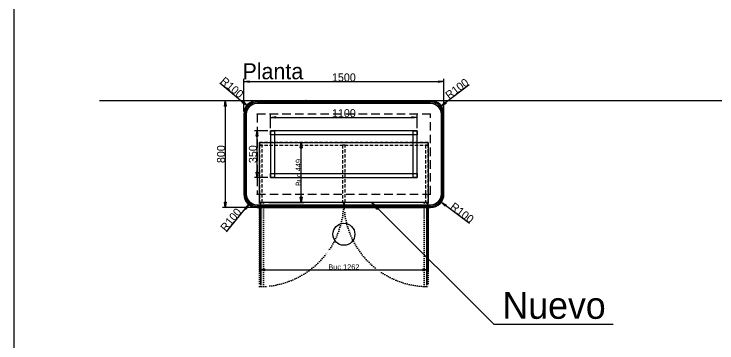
# Model space of a CAD drawing. Header units: millimetres. Extents: x -61063 to 17762, y -100319 to 2880.
# Drawn here: x -2420 to 2845, y -95388 to -92926 of the extents above; entities that cross this region are included whole.
import ezdxf
from ezdxf import colors
from ezdxf.entities.mleader import LeaderData, LeaderLine
from ezdxf.math import Vec2, Vec3

# ---------------------------------------------------------------- set-up
doc = ezdxf.new("R2010")
doc.units = ezdxf.units.MM
doc.header["$PDMODE"] = 35
doc.header["$PDSIZE"] = 5
for name, pattern in [('DASHED2', [9.525, 6.35, -3.175]), ('Discontinua JB', [0.75, 0.5, -0.25]), ('Puntets JB', [3, 0, -3])]:
    doc.linetypes.add(name, pattern=pattern)
doc.layers.add('1001 concep color Blau Fosc', color=7, linetype='Continuous', true_color=0x003e84)
for name, color, linetype in [('Cotas bloques dinámicos PM espacio', 10, 'Continuous'), ('Linea Capa Color 0000 JB', 7, 'Continuous'), ('Linea Capa Color 0012 Vermell JB', 12, 'Continuous'), ('Linea Capa Color 0202 Lila Parets JB', 202, 'Continuous')]:
    doc.layers.add(name, color=color, linetype=linetype)
doc.styles.add('Jordi Ava', font='Avant Garde MEdium BT.ttf')
doc.dimstyles.new('Jordi Ava 2015', dxfattribs={"dimtxt": 60, "dimasz": 40, "dimexe": 20, "dimexo": 20, "dimgap": 0.09, "dimtad": 1, "dimdec": 0, "dimzin": 0, "dimdsep": 46, "dimtxsty": 'Jordi Ava', "dimblk": 'CLOSED', "dimcen": 1.5, "dimclrd": 7, "dimclre": 7, "dimclrt": 256, "dimadec": 0, "dimazin": 0, "dimtfac": 0.05, "dimtdec": 0, "dimtofl": 0, "dimtmove": 0, "dimatfit": 3, "dimldrblk": 'CLOSED', "dimfxl": 90, "dimtolj": 1, "dimtzin": 0, "dimlwd": -1, "dimlwe": -1, "dimarcsym": 0})

# ---------------------------------------------------------------- blocks, each defined once
blk = doc.blocks.new('PM202309291349')
at = {"layer": 'Linea Capa Color 0012 Vermell JB', "ltscale": 50}
blk.add_point((2187.8, -5066.4), dxfattribs=at)
at = {"layer": 'Linea Capa Color 0202 Lila Parets JB', "ltscale": 10}
blk.add_line((7207.8, -5066.4), (639.3, -5066.4), dxfattribs=at)
blk.add_lwpolyline([(0, 0), (7902.9, 0), (7902.9, -7171.6), (0, -7171.6)], close=True, dxfattribs=at)
at = {"layer": '1001 concep color Blau Fosc', "ltscale": 10, "insert": (1711.2, -4785.9), "char_height": 120, "width": 2264.786, "attachment_point": 1, "style": 'Jordi Ava'}
blk.add_mtext('Planta', dxfattribs=at)
blk = doc.blocks.new('_Closed')
at = {"color": 0, "linetype": 'ByBlock', "lineweight": -2}
for p, q in [((-1, 0.167), (0, 0)), ((-1, 0.167), (-1, -0.167)), ((0, 0), (-1, -0.167)), ((0, 0), (-1, 0))]:
    blk.add_line(p, q, dxfattribs=at)
blk = doc.blocks.new('*D3769')
at = {"layer": 'Cotas bloques dinámicos PM espacio', "color": 7, "ltscale": 50, "transparency": 16777216}
for p, q in [((-750, 720), (-750, 962.8)), ((750, 720), (750, 962.8)), ((-710, 942.8), (710, 942.8))]:
    blk.add_line(p, q, dxfattribs=at)
at = {"layer": 'Defpoints', "color": 0, "ltscale": 50, "transparency": 16777216}
for p in [(750, 942.8), (-750, 700), (750, 700)]:
    blk.add_point(p, dxfattribs=at)
at = {"layer": 'Cotas bloques dinámicos PM espacio', "color": 7, "ltscale": 50, "transparency": 16777216, "xscale": 40, "yscale": 40, "zscale": 40, "rotation": 180}
blk.add_blockref('_Closed', (-750, 942.8), dxfattribs=at)
at = {"layer": 'Cotas bloques dinámicos PM espacio', "color": 7, "ltscale": 50, "transparency": 16777216, "xscale": 40, "yscale": 40, "zscale": 40}
blk.add_blockref('_Closed', (750, 942.8), dxfattribs=at)
at = {"layer": 'Cotas bloques dinámicos PM espacio', "ltscale": 50, "transparency": 16777216, "insert": (0, 974.1), "char_height": 60, "attachment_point": 5, "style": 'Jordi Ava'}
blk.add_mtext('\\A1;1500', dxfattribs=at)
blk = doc.blocks.new('*D3770')
at = {"layer": 'Cotas bloques dinámicos PM espacio', "color": 7, "ltscale": 50, "transparency": 16777216}
for p, q in [((-611, 487), (-299.6, 487)), ((-319.6, 78), (-319.6, 447)), ((-563, 38), (-299.6, 38))]:
    blk.add_line(p, q, dxfattribs=at)
at = {"layer": 'Defpoints', "color": 0, "ltscale": 50, "transparency": 16777216}
for p in [(-631, 487), (-319.6, 487), (-583, 38)]:
    blk.add_point(p, dxfattribs=at)
at = {"layer": 'Cotas bloques dinámicos PM espacio', "color": 7, "ltscale": 50, "transparency": 16777216, "xscale": 40, "yscale": 40, "zscale": 40}
for p, rotation in [((-319.6, 487), 90), ((-319.6, 38), 270)]:
    blk.add_blockref('_Closed', p, dxfattribs=dict(at, rotation=rotation))
at = {"layer": 'Cotas bloques dinámicos PM espacio', "ltscale": 50, "transparency": 16777216, "insert": (-340.5, 262.5), "char_height": 60, "attachment_point": 5, "rotation": 90, "style": 'Jordi Ava'}
blk.add_mtext('\\A1;{\\H0.66667x;Buc 449}', dxfattribs=at)
blk = doc.blocks.new('*D3771')
at = {"layer": 'Cotas bloques dinámicos PM espacio', "color": 7, "ltscale": 50, "transparency": 16777216}
for p, q in [((-631, 18), (-631, -486.1)), ((631, 18), (631, -486.1)), ((-591, -466.1), (591, -466.1))]:
    blk.add_line(p, q, dxfattribs=at)
at = {"layer": 'Defpoints', "color": 0, "ltscale": 50, "transparency": 16777216}
for p in [(-631, 38), (631, 38), (631, -466.1)]:
    blk.add_point(p, dxfattribs=at)
at = {"layer": 'Cotas bloques dinámicos PM espacio', "color": 7, "ltscale": 50, "transparency": 16777216, "xscale": 40, "yscale": 40, "zscale": 40, "rotation": 180}
blk.add_blockref('_Closed', (-631, -466.1), dxfattribs=at)
at = {"layer": 'Cotas bloques dinámicos PM espacio', "color": 7, "ltscale": 50, "transparency": 16777216, "xscale": 40, "yscale": 40, "zscale": 40}
blk.add_blockref('_Closed', (631, -466.1), dxfattribs=at)
at = {"layer": 'Cotas bloques dinámicos PM espacio', "ltscale": 50, "transparency": 16777216, "insert": (0, -445.3), "char_height": 60, "attachment_point": 5, "style": 'Jordi Ava'}
blk.add_mtext('\\A1;{\\H0.66667x;Buc 1262}', dxfattribs=at)
blk = doc.blocks.new('*D3709')
at = {"layer": 'Cotas bloques dinámicos PM espacio', "color": 7, "ltscale": 50, "transparency": 16777216}
for p, q in [((159436.3, 18287.3), (159436.3, 18387.3)), ((160536.3, 18287.3), (160536.3, 18387.3)), ((159476.3, 18367.3), (160496.3, 18367.3))]:
    blk.add_line(p, q, dxfattribs=at)
at = {"layer": 'Defpoints', "color": 0, "ltscale": 50, "transparency": 16777216}
for p in [(160536.3, 18367.3), (159436.3, 18267.3), (160536.3, 18267.3)]:
    blk.add_point(p, dxfattribs=at)
at = {"layer": 'Cotas bloques dinámicos PM espacio', "color": 7, "ltscale": 50, "transparency": 16777216, "xscale": 40, "yscale": 40, "zscale": 40, "rotation": 180}
blk.add_blockref('_Closed', (159436.3, 18367.3), dxfattribs=at)
at = {"layer": 'Cotas bloques dinámicos PM espacio', "color": 7, "ltscale": 50, "transparency": 16777216, "xscale": 40, "yscale": 40, "zscale": 40}
blk.add_blockref('_Closed', (160536.3, 18367.3), dxfattribs=at)
at = {"layer": 'Cotas bloques dinámicos PM espacio', "ltscale": 50, "transparency": 16777216, "insert": (159986.3, 18398.6), "char_height": 60, "attachment_point": 5, "style": 'Jordi Ava'}
blk.add_mtext('\\A1;1100', dxfattribs=at)
blk = doc.blocks.new('*D3710')
at = {"layer": 'Cotas bloques dinámicos PM espacio', "color": 7, "ltscale": 50, "transparency": 16777216}
for p, q in [((159416.3, 18267.3), (159316.3, 18267.3)), ((159336.3, 17957.3), (159336.3, 18227.3)), ((159416.3, 17917.3), (159316.3, 17917.3))]:
    blk.add_line(p, q, dxfattribs=at)
at = {"layer": 'Defpoints', "color": 0, "ltscale": 50, "transparency": 16777216}
for p in [(159336.3, 18267.3), (159436.3, 18267.3), (159436.3, 17917.3)]:
    blk.add_point(p, dxfattribs=at)
at = {"layer": 'Cotas bloques dinámicos PM espacio', "color": 7, "ltscale": 50, "transparency": 16777216, "xscale": 40, "yscale": 40, "zscale": 40}
for p, rotation in [((159336.3, 18267.3), 90), ((159336.3, 17917.3), 270)]:
    blk.add_blockref('_Closed', p, dxfattribs=dict(at, rotation=rotation))
at = {"layer": 'Cotas bloques dinámicos PM espacio', "ltscale": 50, "transparency": 16777216, "insert": (159305, 18092.3), "char_height": 60, "attachment_point": 5, "rotation": 90, "style": 'Jordi Ava'}
blk.add_mtext('\\A1;350', dxfattribs=at)
blk = doc.blocks.new('*D3772')
at = {"layer": 'Cotas bloques dinámicos PM espacio', "color": 7, "ltscale": 50, "transparency": 16777216}
for p, q in [((-670, 800), (-908.8, 800)), ((-888.8, 760), (-888.8, 40)), ((-670, 0), (-908.8, 0))]:
    blk.add_line(p, q, dxfattribs=at)
at = {"layer": 'Defpoints', "color": 0, "ltscale": 50, "transparency": 16777216}
for p in [(-650, 800), (-650, 0), (-888.8, 0)]:
    blk.add_point(p, dxfattribs=at)
at = {"layer": 'Cotas bloques dinámicos PM espacio', "color": 7, "ltscale": 50, "transparency": 16777216, "xscale": 40, "yscale": 40, "zscale": 40}
for p, rotation in [((-888.8, 800), 90), ((-888.8, 0), 270)]:
    blk.add_blockref('_Closed', p, dxfattribs=dict(at, rotation=rotation))
at = {"layer": 'Cotas bloques dinámicos PM espacio', "ltscale": 50, "transparency": 16777216, "insert": (-920, 400), "char_height": 60, "attachment_point": 5, "rotation": 90, "style": 'Jordi Ava'}
blk.add_mtext('\\A1;800', dxfattribs=at)
blk = doc.blocks.new('*D3773')
at = {"layer": 'Cotas bloques dinámicos PM espacio', "color": 7, "ltscale": 50, "transparency": 16777216}
for p, q in [((-928.5, 934.1), (-757.2, 790.1)), ((-651.5, 700), (-648.5, 700)), ((-650, 698.5), (-650, 701.5))]:
    blk.add_line(p, q, dxfattribs=at)
at = {"layer": 'Defpoints', "color": 0, "ltscale": 50, "transparency": 16777216}
for p in [(-726.6, 764.3), (-650, 700)]:
    blk.add_point(p, dxfattribs=at)
at = {"layer": 'Cotas bloques dinámicos PM espacio', "color": 7, "ltscale": 50, "transparency": 16777216, "xscale": 40, "yscale": 40, "zscale": 40, "rotation": 319.9531264153119}
blk.add_blockref('_Closed', (-726.6, 764.3), dxfattribs=at)
at = {"layer": 'Cotas bloques dinámicos PM espacio', "ltscale": 50, "transparency": 16777216, "insert": (-838, 898.9), "char_height": 60, "attachment_point": 5, "rotation": 319.9531, "style": 'Jordi Ava'}
blk.add_mtext('\\A1;R100', dxfattribs=at)
blk = doc.blocks.new('*D3774')
at = {"layer": 'Cotas bloques dinámicos PM espacio', "color": 7, "ltscale": 50, "transparency": 16777216}
for p, q in [((-651.5, 100), (-648.5, 100)), ((-650, 98.5), (-650, 101.5)), ((-879.8, -181.9), (-738.5, -8.5))]:
    blk.add_line(p, q, dxfattribs=at)
at = {"layer": 'Defpoints', "color": 0, "ltscale": 50, "transparency": 16777216}
for p in [(-650, 100), (-713.2, 22.5)]:
    blk.add_point(p, dxfattribs=at)
at = {"layer": 'Cotas bloques dinámicos PM espacio', "color": 7, "ltscale": 50, "transparency": 16777216, "xscale": 40, "yscale": 40, "zscale": 40, "rotation": 50.81226401294792}
blk.add_blockref('_Closed', (-713.2, 22.5), dxfattribs=at)
at = {"layer": 'Cotas bloques dinámicos PM espacio', "ltscale": 50, "transparency": 16777216, "insert": (-846, -91), "char_height": 60, "attachment_point": 5, "rotation": 50.8123, "style": 'Jordi Ava'}
blk.add_mtext('\\A1;R100', dxfattribs=at)
blk = doc.blocks.new('*D3775')
at = {"layer": 'Cotas bloques dinámicos PM espacio', "color": 7, "ltscale": 50, "transparency": 16777216}
for p, q in [((648.5, 100), (651.5, 100)), ((650, 98.5), (650, 101.5)), ((940.2, -119.4), (761.7, 15.6))]:
    blk.add_line(p, q, dxfattribs=at)
at = {"layer": 'Defpoints', "color": 0, "ltscale": 50, "transparency": 16777216}
for p in [(650, 100), (729.8, 39.7)]:
    blk.add_point(p, dxfattribs=at)
at = {"layer": 'Cotas bloques dinámicos PM espacio', "color": 7, "ltscale": 50, "transparency": 16777216, "xscale": 40, "yscale": 40, "zscale": 40, "rotation": 142.9073577115127}
blk.add_blockref('_Closed', (729.8, 39.7), dxfattribs=at)
at = {"layer": 'Cotas bloques dinámicos PM espacio', "ltscale": 50, "transparency": 16777216, "insert": (885.7, -39.1), "char_height": 60, "attachment_point": 5, "rotation": 322.9074, "style": 'Jordi Ava'}
blk.add_mtext('\\A1;R100', dxfattribs=at)
blk = doc.blocks.new('*D3776')
at = {"layer": 'Cotas bloques dinámicos PM espacio', "color": 7, "ltscale": 50, "transparency": 16777216}
for p, q in [((939.7, 920.1), (761.5, 784.7)), ((648.5, 700), (651.5, 700)), ((650, 698.5), (650, 701.5))]:
    blk.add_line(p, q, dxfattribs=at)
at = {"layer": 'Defpoints', "color": 0, "ltscale": 50, "transparency": 16777216}
for p in [(729.6, 760.5), (650, 700)]:
    blk.add_point(p, dxfattribs=at)
at = {"layer": 'Cotas bloques dinámicos PM espacio', "color": 7, "ltscale": 50, "transparency": 16777216, "xscale": 40, "yscale": 40, "zscale": 40, "rotation": 217.2238602361128}
blk.add_blockref('_Closed', (729.6, 760.5), dxfattribs=at)
at = {"layer": 'Cotas bloques dinámicos PM espacio', "ltscale": 50, "transparency": 16777216, "insert": (847.6, 889.3), "char_height": 60, "attachment_point": 5, "rotation": 37.2239, "style": 'Jordi Ava'}
blk.add_mtext('\\A1;R100', dxfattribs=at)
blk = doc.blocks.new('PM202401161506')
at = {"layer": 'Cotas bloques dinámicos PM espacio', "ltscale": 10}
blk.add_circle((0, -200), 82.4, dxfattribs=at)
at = {"layer": 'Linea Capa Color 0000 JB', "ltscale": 50}
for points in [[(750, 100), (750, 700, 0.414214), (650, 800), (-650, 800, 0.414214), (-750, 700), (-750, 100, 0.414214), (-650, 0), (650, 0, 0.414214)], [(650, 791), (-650, 791, 0.414214), (-741, 700), (-741, 100, 0.414214), (-650, 9), (-631, 9), (-631, 19), (-650, 19, -0.414214), (-731, 100), (-731, 700, -0.414214), (-650, 781), (-631, 781), (631, 781), (650, 781, -0.414214), (731, 700), (731, 100, -0.414214), (650, 19), (631, 19), (631, 9), (650, 9, 0.414214), (741, 100), (741, 700, 0.414214)], [(731, 700, 0.414214), (650, 781), (631, 781), (-631, 781), (-650, 781, 0.414214), (-731, 700), (-731, 100, 0.414214), (-650, 19), (-631, 19), (631, 19), (650, 19, 0.414214), (731, 100)]]:
    blk.add_lwpolyline(points, format="xyb", close=True, dxfattribs=at)
at = {"layer": 'Linea Capa Color 0000 JB', "linetype": 'DASHED2', "ltscale": 10}
blk.add_lwpolyline([(650, 100), (650, 700), (-650, 700), (-650, 100)], close=True, dxfattribs=at)
at = {"layer": 'Linea Capa Color 0000 JB', "ltscale": 50}
for points in [[(-550, 225), (550, 225), (550, 575), (-550, 575)], [(-520, 545), (-550, 545), (-550, 575), (-520, 575)], [(-520, 255), (520, 255), (520, 545), (-520, 545)], [(550, 545), (520, 545), (520, 575), (550, 575)], [(-631, 487), (631, 487), (631, 38), (-631, 38)], [(-520, 225), (-550, 225), (-550, 255), (-520, 255)], [(550, 225), (520, 225), (520, 255), (550, 255)], [(-1.5, 19), (-628, 19), (-628, 9), (-1.5, 9)], [(628, 19), (1.5, 19), (1.5, 9), (628, 9)]]:
    blk.add_lwpolyline(points, close=True, dxfattribs=at)
at = {"layer": 'Linea Capa Color 0000 JB', "linetype": 'Discontinua JB', "ltscale": 50}
for points in [[(-631, 487), (-631, 468), (631, 468), (631, 487)], [(-631, 468), (-631, 38), (-612, 38), (-612, 468)], [(-9.5, 468), (-9.5, 38), (9.5, 38), (9.5, 468)], [(612, 468), (612, 38), (631, 38), (631, 468)], [(-628, 38), (-628, 19), (-1.5, 19), (-1.5, 38)], [(1.5, 38), (1.5, 19), (628, 19), (628, 38)]]:
    blk.add_lwpolyline(points, close=True, dxfattribs=at)
at = {"layer": 'Linea Capa Color 0000 JB', "linetype": 'Puntets JB', "ltscale": 5}
for points in [[(-621, -591.5), (-621, 35), (-631, 35), (-631, -591.5)], [(-602, 35), (-621, 35), (-621, -591.5), (-602, -591.5)], [(602, 35), (621, 35), (621, -591.5), (602, -591.5)], [(621, -591.5), (621, 35), (631, 35), (631, -591.5)]]:
    blk.add_lwpolyline(points, close=True, dxfattribs=at)
for centre, start, end in [((-631, 38), 270, 0), ((631, 38), 180, 270)]:
    blk.add_arc(centre, 629.5, start, end, dxfattribs=at)
at = {"layer": 'Cotas bloques dinámicos PM espacio', "ltscale": 50}
dim = blk.add_linear_dim(base=(750, 942.8), p1=(-750, 700), p2=(750, 700), dimstyle='Jordi Ava 2015', dxfattribs=at)
dim.commit()
dim.dimension.update_dxf_attribs({"geometry": '*D3769', "text_midpoint": (0, 974.1)})
for center, mpoint, picture, middle in [((-650, 700), (-726.6, 764.3), '*D3773', (-838, 898.9)), ((650, 700), (729.6, 760.5), '*D3776', (847.6, 889.3)), ((-650, 100), (-713.2, 22.5), '*D3774', (-846, -91)), ((650, 100), (729.8, 39.7), '*D3775', (885.7, -39.1))]:
    dim = blk.add_radius_dim(center=center, mpoint=mpoint, dimstyle='Jordi Ava 2015', dxfattribs=at)
    dim.commit()
    dim.dimension.update_dxf_attribs({"geometry": picture, "text_midpoint": middle})
dim = blk.add_linear_dim(base=(-888.8, 0), p1=(-650, 800), p2=(-650, 0), angle=90, dimstyle='Jordi Ava 2015', dxfattribs=at)
dim.commit()
dim.dimension.update_dxf_attribs({"geometry": '*D3772', "text_midpoint": (-920, 400)})
dim = blk.add_linear_dim(base=(550, 675), p1=(-550, 575), p2=(550, 575), dimstyle='Jordi Ava 2015', dxfattribs=at)
dim.commit()
dim.dimension.update_dxf_attribs({"geometry": '*D3709', "text_midpoint": (0, 706.2), "insert": (-159986.3, -17692.3)})
dim = blk.add_linear_dim(base=(-650, 575), p1=(-550, 225), p2=(-550, 575), angle=90, dimstyle='Jordi Ava 2015', dxfattribs=at)
dim.commit()
dim.dimension.update_dxf_attribs({"geometry": '*D3710', "text_midpoint": (-681.3, 400), "insert": (-159986.3, -17692.3)})
dim = blk.add_linear_dim(base=(-319.6, 487), p1=(-583, 38), p2=(-631, 487), angle=90, text='{\\H0.66667x;Buc <>}', dimstyle='Jordi Ava 2015', dxfattribs=at)
dim.commit()
dim.dimension.update_dxf_attribs({"geometry": '*D3770', "text_midpoint": (-340.5, 262.5)})
dim = blk.add_linear_dim(base=(631, -466.1), p1=(-631, 38), p2=(631, 38), text='{\\H0.66667x;Buc <>}', dimstyle='Jordi Ava 2015', dxfattribs=at)
dim.commit()
dim.dimension.update_dxf_attribs({"geometry": '*D3771', "text_midpoint": (0, -445.3)})
blk = doc.blocks.new('*U3746')
at = {"layer": 'Linea Capa Color 0000 JB'}
blk.add_blockref('PM202401161506', (0, 0), dxfattribs=at)

msp = doc.modelspace()

# ---------------------------------------------------------------- block references
at = {"layer": 'Linea Capa Color 0000 JB'}
for name, p in [('PM202309291349', (-2420.5, -88507.8)), ('*U3746', (50.2, -94374.3))]:
    msp.add_blockref(name, p, dxfattribs=at)

# ---------------------------------------------------------------- leaders
at = {"layer": 'Linea Capa Color 0012 Vermell JB', "ltscale": 50}
ml = msp.add_multileader_mtext('Standard', dxfattribs=at)
ml.set_content('Nuevo', color=256, style='Jordi Ava')
ml.set_leader_properties(color=256, linetype='ByLayer', lineweight=-1)
ml.set_arrow_properties(name='CLOSED')
ml.build(insert=Vec2(0, 0))
ml.multileader.update_dxf_attribs({"text_left_attachment_type": 5, "text_right_attachment_type": 5, "dogleg_length": 60, "arrow_head_size": 60})
ctx = ml.context
ctx.base_point, ctx.char_height, ctx.arrow_head_size, ctx.landing_gap_size, ctx.plane_origin = Vec3(1233.4, -95247.2), 200, 60, 5, Vec3(262.3, -94337.7)
ctx.left_attachment, ctx.right_attachment = 5, 5
notes = []
notes.append((ctx, [(0, (1, 1, 0), (1173.4, -95247.2), (1, 0), 60, [(0, [(262.3, -94337.7)], 0, [])])]))
ctx.mtext.insert, ctx.mtext.flow_direction = Vec3(1238.4, -95007.2), 5
for ctx, leaders in notes:
    for number, flags, end, landing, length, lines in leaders:
        leader = LeaderData()
        leader.index, (leader.has_last_leader_line, leader.has_dogleg_vector, leader.attachment_direction) = number, flags
        leader.last_leader_point, leader.dogleg_vector, leader.dogleg_length = Vec3(end), Vec3(landing), length
        for number, points, colour, breaks in lines:
            line = LeaderLine()
            line.index, line.vertices, line.color, line.breaks = number, Vec3.list(points), colors.encode_raw_color(colour), breaks
            leader.lines.append(line)
        ctx.leaders.append(leader)

doc.saveas('drawing.dxf')
